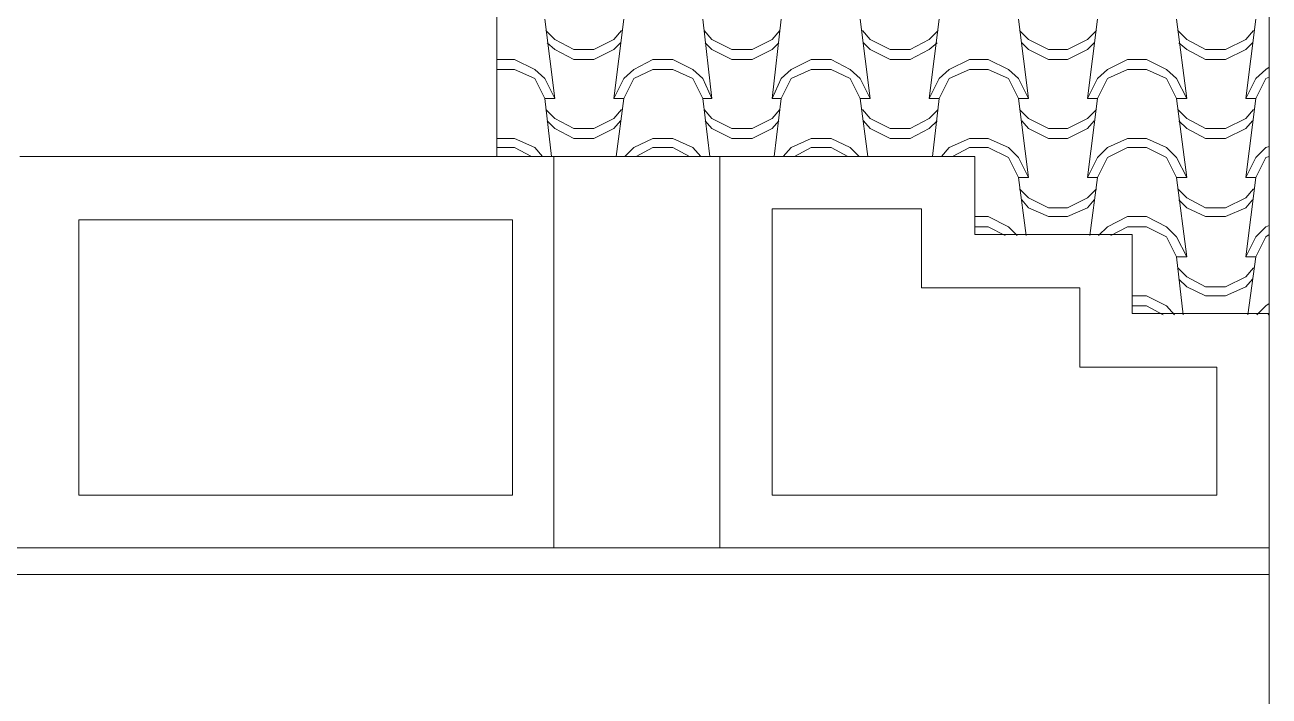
# Model space of a CAD drawing. Header units: millimetres. Extents: x 12512 to 19912, y -26618 to -19877.
# Drawn here: x 16284 to 18646, y -23223 to -21950 of the extents above; entities that cross this region are included whole.
import ezdxf

# ---------------------------------------------------------------- set-up
doc = ezdxf.new("R2010")
doc.units = ezdxf.units.MM
doc.layers.add('A-ALV-___-___-EXI', color=250, linetype='Continuous', lineweight=25)
doc.layers.add('A-COB-___-___-EXI', color=250, linetype='Continuous', lineweight=25)

msp = doc.modelspace()

# ---------------------------------------------------------------- linework, layer by layer
at = {"layer": 'A-ALV-___-___-EXI', "color": 18, "lineweight": 9}
msp.add_line((17179.7, -22199.2), (17179.7, -21482.1), dxfattribs=at)
at = {"layer": 'A-ALV-___-___-EXI', "color": 18, "lineweight": 9, "flags": 128}
msp.add_lwpolyline([(18645.6, -22941.7), (18645.6, -26129.5), (18645.6, -25920.1), (13835.3, -25920.1), (13835.3, -26129.5), (13835.3, -22941.7)], dxfattribs=at)
at = {"layer": 'A-COB-___-___-EXI', "color": 18, "lineweight": 9}
for p, q in [((17289.7, -22089.2), (17270.6, -21939)), ((17401.8, -22089.2), (17420.8, -21939)), ((17587.9, -22089.2), (17571, -21939)), ((17702.2, -22089.2), (17719.1, -21939)), ((17888.3, -22089.2), (17869.3, -21939)), ((18000.4, -22089.2), (18019.5, -21939)), ((18188.7, -22089.2), (18169.6, -21939)), ((18300.8, -22089.2), (18319.8, -21939)), ((18489.1, -22089.2), (18470, -21939)), ((18601.2, -22089.2), (18620.2, -21939)), ((17283.3, -22199.2), (17270.6, -22089.2)), ((17406, -22199.2), (17420.8, -22089.2)), ((17583.7, -22199.2), (17571, -22089.2)), ((17706.4, -22199.2), (17719.1, -22089.2)), ((17884.1, -22199.2), (17869.3, -22089.2)), ((18006.8, -22199.2), (18019.5, -22089.2)), ((18188.7, -22239.4), (18169.6, -22089.2)), ((18300.8, -22239.4), (18319.8, -22089.2)), ((18489.1, -22239.4), (18470, -22089.2)), ((18601.2, -22239.4), (18620.2, -22089.2)), ((17287.6, -22199.2), (17287.6, -22941.7)), ((17602.7, -22941.7), (17602.7, -22199.2)), ((18184.5, -22349.4), (18169.6, -22239.4)), ((18305, -22349.4), (18319.8, -22239.4)), ((18489.1, -22389.6), (18470, -22239.4)), ((18601.2, -22389.6), (18620.2, -22239.4)), ((18482.7, -22499.6), (18470, -22389.6)), ((18605.4, -22499.6), (18620.2, -22389.6))]:
    msp.add_line(p, q, dxfattribs=at)
at = {"layer": 'A-COB-___-___-EXI', "color": 18, "lineweight": 9, "flags": 128}
for points in [[(13835.3, -21998.3), (13835.3, -19876.6), (18645.6, -19876.6), (18645.6, -22497.5), (18643.5, -22499.6)], [(17272.7, -21960.2), (17289.7, -21977.1), (17325.6, -21996.1), (17363.7, -21996.1), (17401.8, -21977.1), (17416.6, -21960.2)], [(17573.1, -21960.2), (17587.9, -21977.1), (17626, -21996.1), (17664.1, -21996.1), (17702.2, -21977.1), (17717, -21960.2)], [(18017.3, -21960.2), (18000.4, -21977.1), (17964.5, -21996.1), (17926.4, -21996.1), (17888.3, -21977.1), (17873.5, -21960.2)], [(18171.8, -21960.2), (18188.7, -21977.1), (18226.8, -21996.1), (18262.7, -21996.1), (18300.8, -21977.1), (18317.7, -21960.2)], [(18472.1, -21960.2), (18489.1, -21977.1), (18525, -21996.1), (18563.1, -21996.1), (18601.2, -21977.1), (18616, -21960.2)], [(17414.5, -21983.5), (17401.8, -21996.1), (17363.7, -22015.2), (17325.6, -22015.2), (17289.7, -21996.1), (17274.9, -21983.5)], [(17575.2, -21983.5), (17587.9, -21996.1), (17626, -22015.2), (17664.1, -22015.2), (17702.2, -21996.1), (17714.9, -21983.5)], [(18015.2, -21983.5), (18000.4, -21996.1), (17964.5, -22015.2), (17926.4, -22015.2), (17888.3, -21996.1), (17875.6, -21983.5)], [(18313.5, -21983.5), (18300.8, -21996.1), (18262.7, -22015.2), (18226.8, -22015.2), (18188.7, -21996.1), (18176, -21983.5)], [(18613.9, -21983.5), (18601.2, -21996.1), (18563.1, -22015.2), (18525, -22015.2), (18489.1, -21996.1), (18474.3, -21983.5)], [(16274.3, -22199.2), (18087.1, -22199.2), (18087.1, -22347.3), (18385.4, -22347.3), (18385.4, -22497.5), (18645.6, -22497.5), (18645.6, -22992.5), (18645.6, -22941.7), (13835.3, -22941.7), (13835.3, -22992.5), (18645.6, -22992.5), (13835.3, -22992.5), (13835.3, -21998.3), (14084.9, -21998.3), (14084.9, -22941.7)], [(17179.7, -22034.2), (17213.5, -22034.2), (17251.6, -22051.1), (17270.6, -22089.2), (17289.7, -22089.2), (17270.6, -22051.1), (17251.6, -22034.2), (17213.5, -22015.2), (17179.7, -22015.2)], [(18645.6, -22049), (18639.3, -22051.1), (18620.2, -22089.2), (18601.2, -22089.2), (18620.2, -22051.1), (18639.3, -22034.2), (18645.6, -22030)], [(17416.6, -22110.4), (17401.8, -22127.3), (17363.7, -22146.3), (17325.6, -22146.3), (17289.7, -22127.3), (17272.7, -22110.4)], [(17717, -22110.4), (17702.2, -22127.3), (17664.1, -22146.3), (17626, -22146.3), (17587.9, -22127.3), (17573.1, -22110.4)], [(18017.3, -22110.4), (18000.4, -22127.3), (17964.5, -22146.3), (17926.4, -22146.3), (17888.3, -22127.3), (17873.5, -22110.4)], [(18317.7, -22110.4), (18300.8, -22127.3), (18262.7, -22146.3), (18226.8, -22146.3), (18188.7, -22127.3), (18171.8, -22110.4)], [(18616, -22110.4), (18601.2, -22127.3), (18563.1, -22146.3), (18525, -22146.3), (18489.1, -22127.3), (18472.1, -22110.4)], [(17414.5, -22131.5), (17401.8, -22146.3), (17363.7, -22165.4), (17325.6, -22165.4), (17289.7, -22146.3), (17274.9, -22131.5)], [(17714.9, -22131.5), (17702.2, -22146.3), (17664.1, -22165.4), (17626, -22165.4), (17587.9, -22146.3), (17575.2, -22131.5)], [(18015.2, -22131.5), (18000.4, -22146.3), (17964.5, -22165.4), (17926.4, -22165.4), (17888.3, -22146.3), (17875.6, -22131.5)], [(18313.5, -22131.5), (18300.8, -22146.3), (18262.7, -22165.4), (18226.8, -22165.4), (18188.7, -22146.3), (18176, -22131.5)], [(18613.9, -22131.5), (18601.2, -22146.3), (18563.1, -22165.4), (18525, -22165.4), (18489.1, -22146.3), (18474.3, -22131.5)], [(17266.4, -22199.2), (17251.6, -22182.3), (17213.5, -22165.4), (17179.7, -22165.4)], [(17566.8, -22199.2), (17552, -22182.3), (17513.9, -22165.4), (17475.8, -22165.4), (17439.9, -22182.3), (17422.9, -22199.2)], [(17867.2, -22199.2), (17850.2, -22182.3), (17814.3, -22165.4), (17776.2, -22165.4), (17738.1, -22182.3), (17723.3, -22199.2)], [(18044.8, -22199.2), (18076.6, -22182.3), (18112.5, -22182.3), (18150.6, -22201.3), (18169.6, -22239.4), (18188.7, -22239.4), (18169.6, -22201.3), (18150.6, -22182.3), (18112.5, -22165.4), (18076.6, -22165.4), (18038.5, -22182.3), (18023.7, -22199.2)], [(17179.7, -22182.3), (17213.5, -22182.3), (17245.2, -22199.2)], [(17444.1, -22199.2), (17475.8, -22182.3), (17513.9, -22182.3), (17545.6, -22199.2)], [(17744.5, -22199.2), (17776.2, -22182.3), (17814.3, -22182.3), (17846, -22199.2)], [(18645.6, -22199.2), (18639.3, -22201.3), (18620.2, -22239.4), (18601.2, -22239.4), (18620.2, -22201.3), (18639.3, -22182.3), (18645.6, -22180.2)], [(18171.8, -22260.6), (18188.7, -22277.5), (18226.8, -22296.5), (18262.7, -22296.5), (18300.8, -22277.5), (18317.7, -22260.6)], [(18472.1, -22260.6), (18489.1, -22277.5), (18525, -22296.5), (18563.1, -22296.5), (18601.2, -22277.5), (18616, -22260.6)], [(18313.5, -22281.7), (18300.8, -22296.5), (18262.7, -22313.4), (18226.8, -22313.4), (18188.7, -22296.5), (18176, -22281.7)], [(18613.9, -22281.7), (18601.2, -22296.5), (18563.1, -22313.4), (18525, -22313.4), (18489.1, -22296.5), (18474.3, -22281.7)], [(18167.5, -22349.4), (18150.6, -22332.5), (18112.5, -22313.4), (18087.1, -22313.4)], [(18345.2, -22349.4), (18376.9, -22332.5), (18412.9, -22332.5), (18451, -22351.5), (18470, -22389.6), (18489.1, -22389.6), (18470, -22351.5), (18451, -22332.5), (18412.9, -22313.4), (18376.9, -22313.4), (18338.9, -22332.5), (18322, -22349.4)], [(18087.1, -22332.5), (18112.5, -22332.5), (18144.3, -22349.4)], [(18645.6, -22347.3), (18639.3, -22351.5), (18620.2, -22389.6), (18601.2, -22389.6), (18620.2, -22351.5), (18639.3, -22332.5), (18645.6, -22330.4)], [(18616, -22410.7), (18601.2, -22427.7), (18563.1, -22446.7), (18525, -22446.7), (18489.1, -22427.7), (18472.1, -22410.7)], [(18613.9, -22431.9), (18601.2, -22446.7), (18563.1, -22463.6), (18525, -22463.6), (18489.1, -22446.7), (18474.3, -22431.9)], [(18465.8, -22499.6), (18451, -22482.7), (18412.9, -22463.6), (18385.4, -22463.6)], [(18385.4, -22482.7), (18412.9, -22482.7), (18444.6, -22499.6)], [(18622.3, -22499.6), (18639.3, -22482.7), (18645.6, -22478.4)]]:
    msp.add_lwpolyline(points, dxfattribs=at)
for points in [[(17513.9, -22015.2), (17552, -22034.2), (17571, -22051.1), (17587.9, -22089.2), (17571, -22089.2), (17552, -22051.1), (17513.9, -22034.2), (17475.8, -22034.2), (17439.9, -22051.1), (17420.8, -22089.2), (17401.8, -22089.2), (17420.8, -22051.1), (17439.9, -22034.2), (17475.8, -22015.2)], [(17814.3, -22015.2), (17850.2, -22034.2), (17869.3, -22051.1), (17888.3, -22089.2), (17869.3, -22089.2), (17850.2, -22051.1), (17814.3, -22034.2), (17776.2, -22034.2), (17738.1, -22051.1), (17719.1, -22089.2), (17702.2, -22089.2), (17719.1, -22051.1), (17738.1, -22034.2), (17776.2, -22015.2)], [(18112.5, -22015.2), (18076.6, -22015.2), (18038.5, -22034.2), (18019.5, -22051.1), (18000.4, -22089.2), (18019.5, -22089.2), (18038.5, -22051.1), (18076.6, -22034.2), (18112.5, -22034.2), (18150.6, -22051.1), (18169.6, -22089.2), (18188.7, -22089.2), (18169.6, -22051.1), (18150.6, -22034.2)], [(18412.9, -22015.2), (18451, -22034.2), (18470, -22051.1), (18489.1, -22089.2), (18470, -22089.2), (18451, -22051.1), (18412.9, -22034.2), (18376.9, -22034.2), (18338.9, -22051.1), (18319.8, -22089.2), (18300.8, -22089.2), (18319.8, -22051.1), (18338.9, -22034.2), (18376.9, -22015.2)], [(18412.9, -22165.4), (18451, -22182.3), (18470, -22201.3), (18489.1, -22239.4), (18470, -22239.4), (18451, -22201.3), (18412.9, -22182.3), (18376.9, -22182.3), (18338.9, -22201.3), (18319.8, -22239.4), (18300.8, -22239.4), (18319.8, -22201.3), (18338.9, -22182.3), (18376.9, -22165.4)], [(17702.2, -22298.6), (17985.6, -22298.6), (17985.6, -22448.8), (18286, -22448.8), (18286, -22599), (18546.2, -22599), (18546.2, -22842.3), (17702.2, -22842.3)], [(16386.4, -22319.8), (17209.3, -22319.8), (17209.3, -22842.3), (16386.4, -22842.3)]]:
    msp.add_lwpolyline(points, close=True, dxfattribs=at)

doc.saveas('drawing.dxf')
